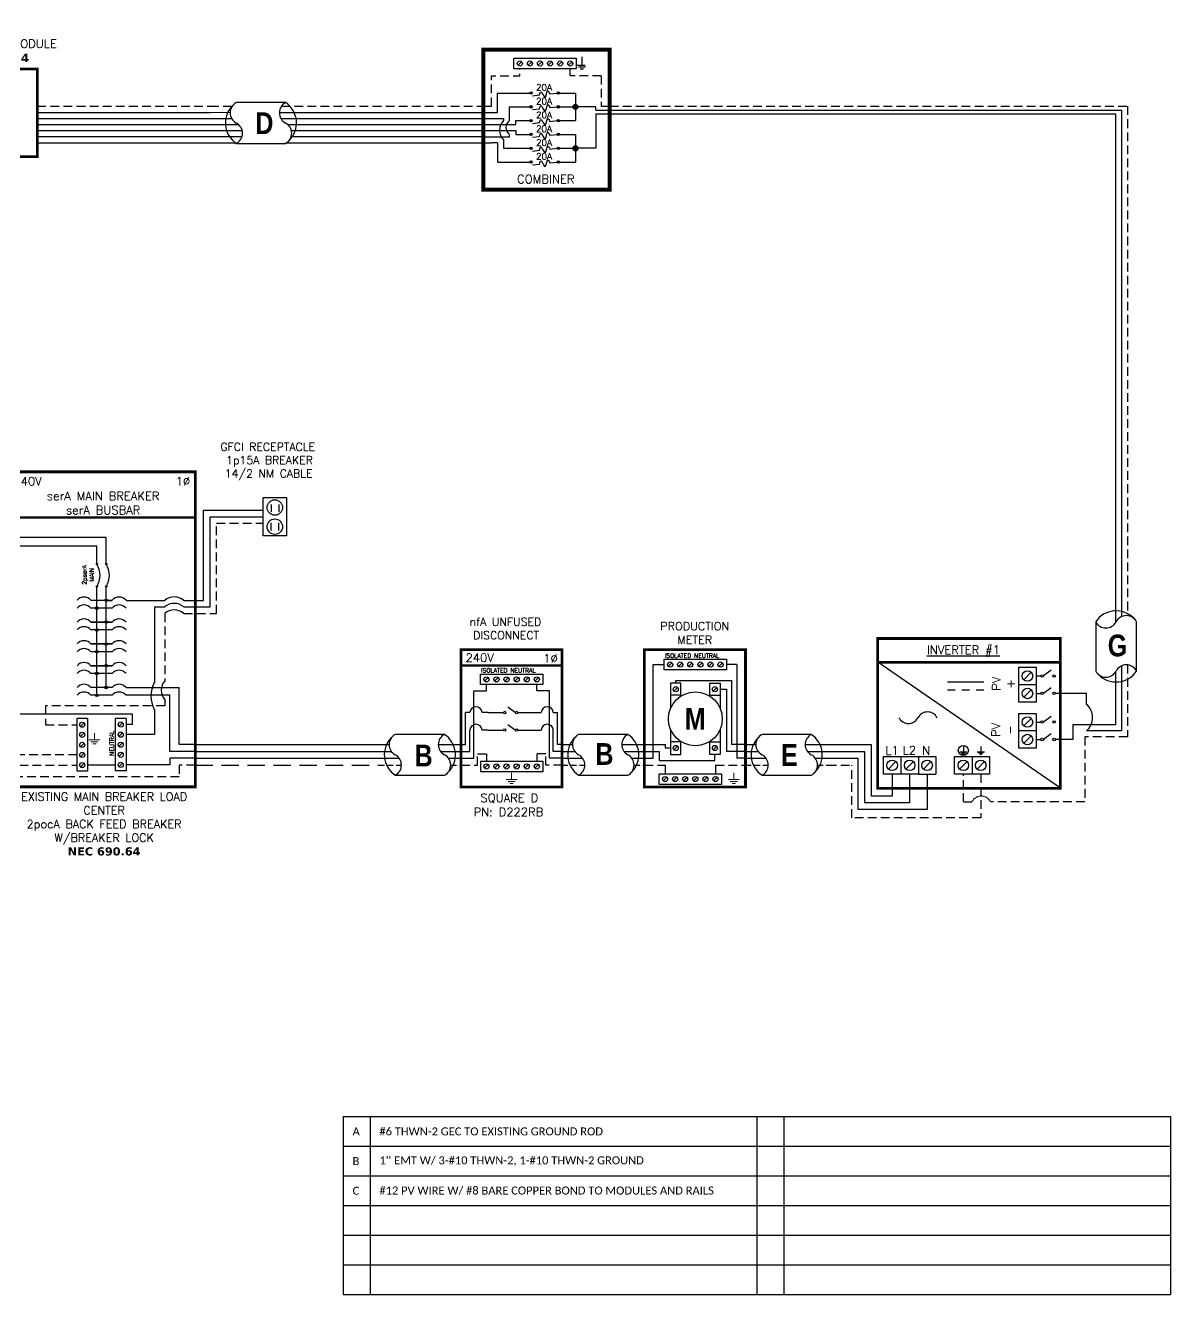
# Model space of a CAD drawing. Header units: feet. Extents: x 14836 to 15605, y 21610 to 22158.
# Drawn here: x 15111 to 15605, y 21611 to 22158 of the extents above; entities that cross this region are included whole.
import ezdxf

# ---------------------------------------------------------------- set-up
doc = ezdxf.new("R2010")
doc.units = ezdxf.units.FT
doc.header["$MEASUREMENT"] = 0
doc.linetypes.add('DASHED', pattern=[0.75, 0.5, -0.25])
doc.linetypes.add('HIDDEN', pattern=[0.375, 0.25, -0.125])
doc.layers.add('TEXT', color=7, linetype='Continuous')
doc.layers.add('Z - TITLEBLOCK TXT', color=7, linetype='Continuous')
doc.styles.add('ONE LINE TXT', font='techb___.ttf')
doc.styles.get("Standard").update_dxf_attribs({"font": 'simplex.shx'})

# ---------------------------------------------------------------- blocks, each defined once
blk = doc.blocks.new('3stringCombiner')
at = {"linetype": 'Continuous'}
h = blk.add_hatch(color=7, dxfattribs=at)
h.dxf.hatch_style = 1
edge = h.paths.add_edge_path()
edge.add_arc((20.51, 41.65), 0.513, 0, 360)
h = blk.add_hatch(color=7, dxfattribs=at)
h.dxf.hatch_style = 1
edge = h.paths.add_edge_path()
edge.add_arc((32.29, 41.65), 0.513, 0, 360)
h = blk.add_hatch(color=7, dxfattribs=at)
h.dxf.hatch_style = 1
edge = h.paths.add_edge_path()
edge.add_arc((20.51, 35.69), 0.513, 0, 360)
h = blk.add_hatch(color=7, dxfattribs=at)
h.dxf.hatch_style = 1
edge = h.paths.add_edge_path()
edge.add_arc((32.29, 35.69), 0.513, 0, 360)
h = blk.add_hatch(color=254, dxfattribs=at)
h.dxf.hatch_style = 1
edge = h.paths.add_edge_path()
edge.add_arc((39.7, 35.69), 1.11, 0, 360)
h = blk.add_hatch(color=7, dxfattribs=at)
h.dxf.hatch_style = 1
edge = h.paths.add_edge_path()
edge.add_arc((20.51, 29.73), 0.513, 0, 360)
h = blk.add_hatch(color=7, dxfattribs=at)
h.dxf.hatch_style = 1
edge = h.paths.add_edge_path()
edge.add_arc((32.29, 29.73), 0.513, 0, 360)
h = blk.add_hatch(color=253, dxfattribs=at)
h.dxf.hatch_style = 1
edge = h.paths.add_edge_path()
edge.add_arc((20.51, 23.77), 0.513, 0, 360)
h = blk.add_hatch(color=253, dxfattribs=at)
h.dxf.hatch_style = 1
edge = h.paths.add_edge_path()
edge.add_arc((32.29, 23.77), 0.513, 0, 360)
h = blk.add_hatch(color=253, dxfattribs=at)
h.dxf.hatch_style = 1
edge = h.paths.add_edge_path()
edge.add_arc((20.51, 17.8), 0.513, 0, 360)
h = blk.add_hatch(color=253, dxfattribs=at)
h.dxf.hatch_style = 1
edge = h.paths.add_edge_path()
edge.add_arc((32.29, 17.8), 0.513, 0, 360)
h = blk.add_hatch(color=254, dxfattribs=at)
h.dxf.hatch_style = 1
edge = h.paths.add_edge_path()
edge.add_arc((39.7, 17.8), 1.11, 0, 360)
h = blk.add_hatch(color=253, dxfattribs=at)
h.dxf.hatch_style = 1
edge = h.paths.add_edge_path()
edge.add_arc((20.51, 11.84), 0.513, 0, 360)
h = blk.add_hatch(color=253, dxfattribs=at)
h.dxf.hatch_style = 1
edge = h.paths.add_edge_path()
edge.add_arc((32.29, 11.84), 0.513, 0, 360)
at = {"color": 1, "linetype": 'Continuous'}
for p, q in [((13.11, 52.12), (13.11, 56.66)), ((13.11, 56.66), (40.06, 56.66)), ((40.06, 56.66), (40.06, 52.12)), ((40.06, 52.12), (13.11, 52.12)), ((21.11, 40.47), (24.21, 40.81)), ((28.68, 41.3), (31.78, 41.65)), ((21.12, 34.51), (24.22, 34.85)), ((28.69, 35.34), (31.79, 35.69)), ((21.12, 28.54), (24.22, 28.89)), ((28.69, 29.38), (31.79, 29.73)), ((21.11, 22.58), (24.21, 22.93)), ((28.68, 23.42), (31.78, 23.77)), ((21.12, 16.62), (24.22, 16.97)), ((28.69, 17.46), (31.79, 17.8)), ((21.12, 10.66), (24.22, 11.01)), ((28.69, 11.5), (31.79, 11.84))]:
    blk.add_line(p, q, dxfattribs=at)
at = {"color": 4, "linetype": 'Continuous'}
for p, q in [((16.49, 55.18), (14.92, 53.6)), ((20.84, 55.18), (19.27, 53.6)), ((25.19, 55.18), (23.62, 53.6)), ((29.54, 55.18), (27.97, 53.6)), ((33.89, 55.18), (32.32, 53.6)), ((38.25, 55.18), (36.67, 53.6))]:
    blk.add_line(p, q, dxfattribs=at)
at = {"color": 92, "linetype": 'HIDDEN', "ltscale": 15}
for p, q in [((37.46, 49.04), (37.46, 52.12)), ((50.81, 49.04), (37.46, 49.04)), ((50.81, 49.04), (50.81, 35.92)), ((0, 35.92), (3.44, 35.92)), ((50.81, 35.92), (54.46, 35.92))]:
    blk.add_line(p, q, dxfattribs=at)
at = {"color": 7, "linetype": 'Continuous'}
for p, q in [((0, 33.3), (3.44, 33.3)), ((48.55, 35.69), (39.7, 35.69)), ((48.55, 34.31), (48.55, 35.69)), ((48.55, 34.31), (54.46, 34.31)), ((0, 28.06), (3.43, 28.06)), ((0, 22.81), (3.44, 22.81))]:
    blk.add_line(p, q, dxfattribs=at)
at = {"color": 253, "linetype": 'Continuous'}
for p, q in [((0, 30.68), (3.44, 30.68)), ((48.55, 32.71), (48.55, 17.8)), ((48.55, 32.71), (54.46, 32.71)), ((0, 25.43), (3.44, 25.43)), ((0, 20.19), (3.44, 20.19)), ((6.06, 20.19), (6.06, 11.84)), ((48.55, 17.8), (39.7, 17.8)), ((6.06, 11.84), (13.92, 11.84))]:
    blk.add_line(p, q, dxfattribs=at)
at = {"lineweight": 50, "const_width": 1.71}
blk.add_lwpolyline([(54.46, 0), (0, 0), (0, 60.34), (54.46, 60.34)], close=True, dxfattribs=at)
blk.add_lwpolyline([(54.46, 0), (0, 0), (0, 60.34), (54.46, 60.34)], close=True, dxfattribs=at)
at = {"color": 92, "linetype": 'HIDDEN', "ltscale": 15, "flags": 128}
for points in [[(42.53, 57.24), (42.53, 53.74)], [(3.44, 35.92), (3.44, 49.04), (15.71, 49.04), (15.71, 52.12)], [(40.18, 53.74), (44.87, 53.74)], [(44.05, 52.87), (41, 52.87)], [(43.24, 52.01), (41.81, 52.01)]]:
    blk.add_lwpolyline(points, dxfattribs=at)
at = {"color": 7, "linetype": 'Continuous', "flags": 128}
for points in [[(3.44, 33.3), (6.06, 33.3), (6.06, 41.65), (13.92, 41.65)], [(13.92, 41.65), (20.51, 41.65)], [(32.29, 41.65), (39.7, 41.65)], [(39.7, 41.65), (39.7, 29.73)], [(11.3, 29.73), (11.3, 35.69), (13.92, 35.69)], [(13.92, 35.69), (20.51, 35.69)], [(13.92, 35.69), (20.51, 35.69)], [(32.29, 35.69), (39.7, 35.69)], [(3.43, 28.06), (13.92, 28.06), (13.92, 29.73)], [(13.92, 29.73), (20.51, 29.73)], [(13.92, 29.73), (20.51, 29.73)], [(32.29, 29.73), (39.7, 29.73)], [(3.44, 22.81), (11.3, 22.81), (11.3, 23.77)]]:
    blk.add_lwpolyline(points, dxfattribs=at)
at = {"color": 253, "linetype": 'Continuous', "flags": 128}
for points in [[(3.44, 30.68), (8.68, 30.68), (8.68, 29.73)], [(3.44, 25.43), (13.92, 25.43), (13.92, 23.77)], [(13.92, 23.77), (20.51, 23.77)], [(13.92, 23.77), (20.51, 23.77)], [(32.29, 23.77), (39.7, 23.77)], [(39.7, 23.77), (39.7, 11.84)], [(6.06, 20.19), (3.44, 20.19)], [(8.68, 21.46), (8.68, 17.8), (13.92, 17.8)], [(13.92, 17.8), (20.51, 17.8)], [(13.92, 17.8), (20.51, 17.8)], [(32.29, 17.8), (39.7, 17.8)], [(13.92, 11.84), (20.51, 11.84)], [(32.29, 11.84), (39.7, 11.84)]]:
    blk.add_lwpolyline(points, dxfattribs=at)
at = {"color": 4, "linetype": 'Continuous'}
for centre in [(15.71, 54.39), (20.06, 54.39), (24.41, 54.39), (28.76, 54.39), (33.11, 54.39), (37.46, 54.39)]:
    blk.add_circle(centre, 1.11, dxfattribs=at)
at = {"color": 7, "linetype": 'Continuous'}
for centre, radius in [((20.51, 41.65), 0.513), ((32.29, 41.65), 0.513), ((20.51, 35.69), 0.513), ((32.29, 35.69), 0.513), ((39.7, 35.69), 1.11), ((39.7, 35.69), 1.11), ((20.51, 29.73), 0.513), ((32.29, 29.73), 0.513), ((39.7, 17.8), 1.11), ((39.7, 17.8), 1.11)]:
    blk.add_circle(centre, radius, dxfattribs=at)
at = {"color": 253, "linetype": 'Continuous'}
for centre in [(20.51, 23.77), (32.29, 23.77), (20.51, 17.8), (32.29, 17.8), (20.51, 11.84), (32.29, 11.84)]:
    blk.add_circle(centre, 0.513, dxfattribs=at)
blk.add_arc((12.9, 25.59), 5.91, 135.6055, 224.3945, dxfattribs=at)
at = {"color": 7, "linetype": 'Continuous'}
blk.add_arc((13.34, 26.75), 3.61, 124.3567, 235.6433, dxfattribs=at)
at = {"color": 1, "linetype": 'Continuous'}
for points in [[(24.21, 40.81), (24.72, 42.21), (26.59, 39.72), (27.74, 42.55), (28.68, 41.3)], [(24.22, 34.85), (24.73, 36.25), (26.6, 33.76), (27.76, 36.59), (28.69, 35.34)], [(24.22, 28.89), (24.73, 30.29), (26.6, 27.8), (27.76, 30.63), (28.69, 29.38)], [(24.21, 22.93), (24.72, 24.33), (26.59, 21.84), (27.74, 24.67), (28.68, 23.42)], [(24.22, 16.97), (24.73, 18.37), (26.6, 15.87), (27.76, 18.71), (28.69, 17.46)], [(24.22, 11.01), (24.73, 12.41), (26.6, 9.91), (27.76, 12.75), (28.69, 11.5)]]:
    blk.add_spline(points, degree=3, dxfattribs=at)
for p in [(22.67, 42.72), (22.68, 36.76), (22.68, 30.8), (22.67, 24.83), (22.68, 18.87), (22.68, 12.91)]:
    blk.add_text('20A', height=2.778, dxfattribs=at).set_placement(p)
at = {"color": 1, "insert": (26.91, 4.5), "char_height": 3.658, "attachment_point": 5}
blk.add_mtext_dynamic_manual_height_columns('COMBINER', width=1.1897, gutter_width=7.17, heights=[0], dxfattribs=at)
blk = doc.blocks.new('*U13')
at = {"color": 7, "linetype": 'Continuous'}
for p, q in [((-7.14, 13.31), (-28.39, 13.31)), ((-28.39, -4.31), (-7.14, -4.31))]:
    blk.add_line(p, q, dxfattribs=at)
at = {"color": 7}
for p, q in [((-35.53, 9), (-31.05, 9)), ((-9.81, 9), (0, 9))]:
    blk.add_line(p, q, dxfattribs=at)
at = {"color": 10}
for p, q in [((-35.53, 6), (-30.11, 6)), ((-8.87, 6), (0, 6))]:
    blk.add_line(p, q, dxfattribs=at)
at = {"color": 253}
for p, q in [((-35.53, 3), (-26.66, 3)), ((-5.41, 3), (0, 3))]:
    blk.add_line(p, q, dxfattribs=at)
at = {"color": 92, "linetype": 'HIDDEN', "ltscale": 10}
for p, q in [((-4.48, 0), (0, 0)), ((-35.53, 0), (-25.72, 0))]:
    blk.add_line(p, q, dxfattribs=at)
at = {"color": 7, "linetype": 'Continuous'}
for centre, start, end in [((-22.54, 4.5), 133.9732, 236.4265), ((-12.99, 4.5), 313.9732, 56.4265)]:
    blk.add_arc(centre, 10.58, start, end, dxfattribs=at)
at = {"linetype": 'Continuous'}
for centre, start, end in [((-26.08, 8.91), 117.6639, 242.3361), ((-4.83, 8.91), 117.6639, 242.3361), ((-30.7, 0.09), 297.6639, 62.3361), ((-9.45, 0.09), 297.6639, 62.3361)]:
    blk.add_arc(centre, 4.98, start, end, dxfattribs=at)
blk = doc.blocks.new('*U21')
at = {"color": 7}
blk.add_line((-79.14, 9), (0, 9), dxfattribs=at)
at = {"color": 10}
blk.add_line((-79.14, 6), (0, 6), dxfattribs=at)
at = {"color": 253}
blk.add_line((-79.14, 3), (0, 3), dxfattribs=at)
at = {"color": 92, "linetype": 'DASHED', "ltscale": 15}
blk.add_line((-79.14, 0), (0, 0), dxfattribs=at)
blk = doc.blocks.new('breakerPanel')
at = {"linetype": 'Continuous'}
h = blk.add_hatch(color=1, dxfattribs=at)
h.dxf.hatch_style = 1
edge = h.paths.add_edge_path()
edge.add_arc((-42.47, 86.8), 0.291, 0, 360)
h = blk.add_hatch(color=1, dxfattribs=at)
h.dxf.hatch_style = 1
edge = h.paths.add_edge_path()
edge.add_arc((-38.44, 86.8), 0.291, 0, 360)
h = blk.add_hatch(color=1, dxfattribs=at)
h.dxf.hatch_style = 1
edge = h.paths.add_edge_path()
edge.add_arc((-42.47, 77.16), 0.291, 0, 360)
h = blk.add_hatch(color=1, dxfattribs=at)
h.dxf.hatch_style = 1
edge = h.paths.add_edge_path()
edge.add_arc((-38.44, 77.16), 0.291, 0, 360)
h = blk.add_hatch(color=1, dxfattribs=at)
h.dxf.hatch_style = 1
edge = h.paths.add_edge_path()
edge.add_arc((-38.44, 71.16), 0.528, 0, 360)
h = blk.add_hatch(color=1, dxfattribs=at)
h.dxf.hatch_style = 1
edge = h.paths.add_edge_path()
edge.add_arc((-42.47, 67.78), 0.528, 0, 360)
h = blk.add_hatch(color=1, dxfattribs=at)
h.dxf.hatch_style = 1
edge = h.paths.add_edge_path()
edge.add_arc((-38.44, 61.76), 0.528, 0, 360)
h = blk.add_hatch(color=1, dxfattribs=at)
h.dxf.hatch_style = 1
edge = h.paths.add_edge_path()
edge.add_arc((-42.47, 58.38), 0.528, 0, 360)
h = blk.add_hatch(color=1, dxfattribs=at)
h.dxf.hatch_style = 1
edge = h.paths.add_edge_path()
edge.add_arc((-42.47, 48.98), 0.528, 0, 360)
h = blk.add_hatch(color=1, dxfattribs=at)
h.dxf.hatch_style = 1
edge = h.paths.add_edge_path()
edge.add_arc((-38.44, 52.36), 0.528, 0, 360)
h = blk.add_hatch(color=1, dxfattribs=at)
h.dxf.hatch_style = 1
edge = h.paths.add_edge_path()
edge.add_arc((-42.47, 39.58), 0.528, 0, 360)
h = blk.add_hatch(color=1, dxfattribs=at)
h.dxf.hatch_style = 1
edge = h.paths.add_edge_path()
edge.add_arc((-38.44, 42.95), 0.528, 0, 360)
h = blk.add_hatch(color=1, dxfattribs=at)
h.dxf.hatch_style = 1
edge = h.paths.add_edge_path()
edge.add_arc((-38.44, 33.55), 0.528, 0, 360)
h = blk.add_hatch(color=1, dxfattribs=at)
h.dxf.hatch_style = 1
edge = h.paths.add_edge_path()
edge.add_arc((-42.47, 30.17), 0.528, 0, 360)
at = {"color": 155, "true_color": 0x647190}
blk.add_line((-80.92, 126.59), (0, 126.59), dxfattribs=at)
at = {"color": 253, "linetype": 'Continuous'}
for p, q in [((-100.73, 90.2), (-100.73, 109.7)), ((-76.04, 90.2), (-100.73, 90.2)), ((-76.04, 90.2), (-76.04, 22.16)), ((-76.04, 22.16), (-27.25, 22.16)), ((-27.25, 22.16), (-27.25, 17.57)), ((-27.25, 17.57), (-29.89, 17.57)), ((-11.01, 0.16), (-29.89, 0.16)), ((0, 3), (-11.01, 3)), ((-11.01, 3), (-11.01, 0.16))]:
    blk.add_line(p, q, dxfattribs=at)
at = {"color": 10, "linetype": 'Continuous'}
for p, q in [((-94.24, 94.51), (-94.24, 109.7)), ((-42.47, 94.51), (-94.24, 94.51)), ((-42.47, 87.09), (-42.47, 94.51)), ((-42.47, 30.17), (-42.47, 76.87)), ((-35.88, 67.78), (-45.04, 67.78)), ((-35.88, 58.38), (-45.04, 58.38)), ((-35.88, 48.98), (-45.04, 48.98)), ((-35.88, 39.58), (-45.04, 39.58)), ((-35.88, 30.17), (-45.04, 30.17)), ((-10.98, 30.17), (-29.89, 30.17)), ((-10.98, 6), (-10.98, 30.17)), ((0, 6), (-10.98, 6))]:
    blk.add_line(p, q, dxfattribs=at)
at = {"color": 7, "linetype": 'Continuous'}
for p, q in [((-87.75, 98.34), (-87.75, 109.7)), ((-38.44, 98.34), (-87.75, 98.34)), ((-38.44, 87.09), (-38.44, 98.34)), ((-38.44, 61.76), (-38.44, 76.87)), ((-35.88, 71.16), (-45.04, 71.16)), ((-38.44, 71.16), (-35.88, 71.16)), ((-45.04, 61.76), (-35.88, 61.76)), ((-35.88, 61.76), (-45.04, 61.76)), ((-38.44, 52.36), (-38.44, 61.76)), ((-45.04, 52.36), (-35.88, 52.36)), ((-35.88, 52.36), (-45.04, 52.36)), ((-38.44, 42.95), (-38.44, 52.36)), ((-45.04, 42.95), (-35.88, 42.95)), ((-35.88, 42.95), (-45.04, 42.95)), ((-38.44, 33.55), (-38.44, 42.95)), ((-35.88, 33.55), (-45.04, 33.55)), ((-6.96, 9), (-6.96, 33.55))]:
    blk.add_line(p, q, dxfattribs=at)
at = {"lineweight": 50}
blk.add_line((-80.92, 106.95), (0, 106.95), dxfattribs=at)
at = {"color": 7}
for p, q in [((-29.89, 33.55), (-6.96, 33.55)), ((0, 9), (-6.96, 9))]:
    blk.add_line(p, q, dxfattribs=at)
at = {"color": 1, "linetype": 'Continuous'}
for p, q in [((-51.03, -2.51), (-51.03, 20.23)), ((-46.49, 20.23), (-51.03, 20.23)), ((-46.49, 20.23), (-46.49, -2.51)), ((-34.43, -2.43), (-34.43, 20.16)), ((-29.89, 20.16), (-34.43, 20.16)), ((-29.89, 20.16), (-29.89, -2.43)), ((-46.49, -2.51), (-51.03, -2.51)), ((-29.89, -2.43), (-34.43, -2.43))]:
    blk.add_line(p, q, dxfattribs=at)
at = {"color": 4, "linetype": 'Continuous'}
for p, q in [((-47.97, 18.28), (-49.55, 16.71)), ((-31.37, 18.35), (-32.94, 16.78)), ((-47.97, 13.93), (-49.55, 12.36)), ((-31.37, 14), (-32.94, 12.43)), ((-47.97, 9.58), (-49.55, 8.01)), ((-31.37, 9.65), (-32.94, 8.08)), ((-47.97, 5.23), (-49.55, 3.66)), ((-47.97, 0.88), (-49.55, -0.69)), ((-31.37, 5.3), (-32.94, 3.73)), ((-31.37, 0.95), (-32.94, -0.62))]:
    blk.add_line(p, q, dxfattribs=at)
at = {"color": 92, "linetype": 'HIDDEN', "ltscale": 15}
for p, q in [((-51.03, 4.44), (-106.89, 4.44)), ((-106.89, 4.44), (-106.89, -4.87)), ((-75.84, -4.96), (-75.84, 0.09)), ((-75.84, 0.09), (-51.03, 0.09)), ((0, 0), (-6.96, 0)), ((-6.96, -4.96), (-75.84, -4.96)), ((-6.96, 0), (-6.96, -4.96)), ((-106.89, -15.1), (-106.89, -24.84))]:
    blk.add_line(p, q, dxfattribs=at)
at = {"color": 92, "linetype": 'Continuous', "ltscale": 15}
blk.add_line((-34.43, 0.09), (-46.49, 0.09), dxfattribs=at)
at = {"lineweight": 50, "const_width": 1.19}
for points in [[(-103.67, 109.7), (-103.67, 126.59), (-84.82, 126.59), (-84.82, 109.7)], [(-80.92, -9.3), (-80.92, 126.59), (0, 126.59), (0, -9.3)]]:
    blk.add_lwpolyline(points, close=True, dxfattribs=at)
at = {"color": 92, "linetype": 'Continuous', "lineweight": 5, "ltscale": 0.05, "flags": 128}
for points in [[(-45.88, 10.97), (-41.2, 10.97)], [(-43.54, 13.81), (-43.54, 10.97)], [(-42.01, 10.1), (-45.07, 10.1)], [(-42.82, 9.23), (-44.25, 9.23)]]:
    blk.add_lwpolyline(points, dxfattribs=at)
at = {"color": 92, "linetype": 'Continuous', "ltscale": 4, "flags": 128}
for points in [[(-115.37, -24.84), (-98.41, -24.84)], [(-101.35, -27.98), (-112.43, -27.98)], [(-104.29, -31.12), (-109.49, -31.12)]]:
    blk.add_lwpolyline(points, dxfattribs=at)
at = {"linetype": 'Continuous'}
blk.add_circle((-94.24, 118.15), 7.15, dxfattribs=at)
at = {"color": 1, "linetype": 'Continuous'}
for centre, radius in [((-42.47, 86.8), 0.291), ((-38.44, 86.8), 0.291), ((-42.47, 77.16), 0.291), ((-38.44, 77.16), 0.291), ((-38.44, 71.16), 0.528), ((-42.47, 67.78), 0.528), ((-38.44, 61.76), 0.528), ((-42.47, 58.38), 0.528), ((-42.47, 48.98), 0.528), ((-38.44, 52.36), 0.528), ((-42.47, 39.58), 0.528), ((-38.44, 42.95), 0.528), ((-38.44, 33.55), 0.528), ((-42.47, 30.17), 0.528)]:
    blk.add_circle(centre, radius, dxfattribs=at)
at = {"color": 4, "linetype": 'Continuous'}
for centre in [(-48.76, 17.49), (-32.16, 17.57), (-48.76, 13.14), (-32.16, 13.21), (-48.76, 8.79), (-48.76, 4.44), (-32.16, 8.86), (-32.16, 4.51), (-48.76, 0.09), (-32.16, 0.16)]:
    blk.add_circle(centre, 1.11, dxfattribs=at)
at = {"color": 7, "linetype": 'Continuous'}
blk.add_circle((-106.89, -9.99), 5.11, dxfattribs=at)
at = {"color": 1, "linetype": 'Continuous'}
for centre, radius, start, end in [((-50.14, 81.98), 9.06, 327.8708, 32.1292), ((-46.11, 81.98), 9.06, 327.8708, 32.1292), ((-48.03, 68.62), 3.93, 40.3392, 139.6608), ((-32.88, 68.62), 3.93, 40.3392, 139.6608), ((-48.03, 65.24), 3.93, 40.3392, 139.6608), ((-32.88, 65.24), 3.93, 40.3392, 139.6608), ((-48.03, 59.21), 3.93, 40.3392, 139.6608), ((-32.88, 59.21), 3.93, 40.3392, 139.6608), ((-48.03, 55.84), 3.93, 40.3392, 139.6608), ((-32.88, 55.84), 3.93, 40.3392, 139.6608), ((-48.03, 49.81), 3.93, 40.3392, 139.6608), ((-48.03, 46.43), 3.93, 40.3392, 139.6608), ((-32.88, 49.81), 3.93, 40.3392, 139.6608), ((-32.88, 46.43), 3.93, 40.3392, 139.6608), ((-48.03, 40.41), 3.93, 40.3392, 139.6608), ((-32.88, 40.41), 3.93, 40.3392, 139.6608), ((-48.03, 37.03), 3.93, 40.3392, 139.6608), ((-32.88, 37.03), 3.93, 40.3392, 139.6608), ((-48.03, 31.01), 3.93, 40.3392, 139.6608), ((-32.88, 31.01), 3.93, 40.3392, 139.6608), ((-48.03, 27.63), 3.93, 40.3392, 139.6608), ((-32.88, 27.63), 3.93, 40.3392, 139.6608)]:
    blk.add_arc(centre, radius, start, end, dxfattribs=at)
at = {"color": 253, "linetype": 'Continuous', "style": 'ONE LINE TXT'}
blk.add_text('M', height=9.38, dxfattribs=at).set_placement((-98.8, 113.43))
at = {"color": 4, "linetype": 'Continuous'}
blk.add_text('NEUTRAL', height=1.874, rotation=90, dxfattribs=at).set_placement((-35.08, 4.08))
at = {"color": 1, "attachment_point": 5}
for s, width, gutter_width, heights, insert, char_height in [('EXISTING\\P120/240V UTILITY METER', 0.0523, 7.17, [0], (-118.95, 118.48), 3.5433), ('240V', 0.1481, 0.75, [0], (-72.39, 122.54), 3.658), ('1∅', 0.1481, 0.75, [0], (-5.31, 122.54), 3.658), ('serA MAIN BREAKER\\PserA BUSBAR', 72.4998, 0.75, [0], (-39.75, 113.14), 3.6576), ('EXISTING MAIN BREAKER LOAD CENTER\\P2pocA BACK FEED BREAKER W/BREAKER LOCK\\P{\\fVerdana|b1|i0|c0|p34;NEC 690.64}', 79.2627, 97.94, [154.49], (-39.35, -25.39), 3.5433)]:
    blk.add_mtext_dynamic_manual_height_columns(s, width=width, gutter_width=gutter_width, heights=heights, dxfattribs=dict(at, insert=insert, char_height=char_height))
at = {"color": 4, "linetype": 'Continuous', "insert": (-46.25, 82.15), "char_height": 1.874, "attachment_point": 5, "rotation": 90}
blk.add_mtext_dynamic_manual_height_columns('2pserA\\PMAIN', width=0.1481, gutter_width=0.75, heights=[0], dxfattribs=at)
at = {"color": 1, "linetype": 'Continuous', "insert": (-110.08, -3.93), "char_height": 9.3833, "attachment_point": 1, "style": 'ONE LINE TXT'}
blk.add_mtext_dynamic_manual_height_columns('{\\W1;\\C256;a}', width=0.1385, gutter_width=2.13, heights=[0], dxfattribs=at)
blk = doc.blocks.new('*U17')
at = {"color": 7}
blk.add_blockref('breakerPanel', (0, 0), dxfattribs=at)
blk = doc.blocks.new('8x8box')
at = {"lineweight": 50, "const_width": 1.19}
blk.add_lwpolyline([(37.78, 0), (0, 0), (0, 37.78), (37.78, 37.78)], close=True, dxfattribs=at)
at = {"color": 1, "char_height": 3.6576, "attachment_point": 5}
for s, width, insert in [(' \\PMOUNTED \\PUNDER SOLAR MODULE\\P{\\fVerdana|b1|i0|c0|p34;NEC 690.34}', 73.0127, (18.01, 51.7)), ('8"x8"  JUNCTION BOX ', 0.4767, (19.03, 19.26))]:
    blk.add_mtext_dynamic_manual_height_columns(s, width=width, gutter_width=7.17, heights=[0], dxfattribs=dict(at, insert=insert))
blk = doc.blocks.new('*T25')
at = {"linetype": 'ByBlock', "lineweight": -2, "transparency": 16777216}
for p, q in [((0, 0), (357.03, 0)), ((0, 0), (0, -76.8)), ((11.58, 0), (11.58, -76.8)), ((178.51, 0), (178.51, -76.8)), ((190.1, 0), (190.1, -76.8)), ((357.03, 0), (357.03, -76.8)), ((0, -12.8), (357.03, -12.8)), ((0, -25.61), (357.03, -25.61)), ((0, -38.41), (357.03, -38.41)), ((0, -51.22), (357.03, -51.22)), ((0, -64.02), (357.03, -64.02)), ((0, -76.8), (357.03, -76.8))]:
    blk.add_line(p, q, dxfattribs=at)
at = {"color": 0, "linetype": 'Continuous', "transparency": 16777216, "char_height": 3.4544, "attachment_point": 4}
for s, insert, width in [('{\\fCalibri|b0|i0|c0;A', (4.06, -6.4), 3.4544), ('{\\fCalibri|b0|i0|c0;#6 THWN-2 GEC TO EXISTING GROUND ROD', (15.65, -6.4), 158.8026), ('{\\fCalibri|b0|i0|c0;', (182.58, -6.4), 3.4544), ('{\\fCalibri|b0|i0|c0;', (194.16, -6.4), 158.8095), ('{\\fCalibri|b0|i0|c0;B', (4.06, -19.21), 3.4544), ("{\\fCalibri|b0|i0|c0;1'' EMT W/ 3-#10 THWN-2, 1-#10 THWN-2 GROUND", (15.65, -19.21), 158.8026), ('{\\fCalibri|b0|i0|c0;', (182.58, -19.21), 3.4544), ('{\\fCalibri|b0|i0|c0;', (194.16, -19.21), 158.8095), ('{\\fCalibri|b0|i0|c0;C', (4.06, -32.01), 3.4544), ('{\\fCalibri|b0|i0|c0;#12 PV WIRE W/ #8 BARE COPPER BOND TO MODULES AND RAILS', (15.65, -32.01), 158.8026), ('{\\fCalibri|b0|i0|c0;', (182.58, -32.01), 3.4544), ('{\\fCalibri|b0|i0|c0;', (194.16, -32.01), 158.8095), ('{\\fCalibri|b0|i0|c0;', (4.06, -44.82), 3.4544), ('{\\fCalibri|b0|i0|c0;', (15.65, -44.82), 158.8026), ('{\\fCalibri|b0|i0|c0;', (182.58, -44.82), 3.4544), ('{\\fCalibri|b0|i0|c0;', (194.16, -44.82), 158.8095), ('{\\fCalibri|b0|i0|c0;', (4.06, -57.62), 3.4544), ('{\\fCalibri|b0|i0|c0;', (15.65, -57.62), 158.8026), ('{\\fCalibri|b0|i0|c0;', (182.58, -57.62), 3.4544), ('{\\fCalibri|b0|i0|c0;', (194.16, -57.62), 158.8095), ('{\\fCalibri|b0|i0|c0;', (4.06, -70.41), 3.4544), ('{\\fCalibri|b0|i0|c0;', (15.65, -70.41), 158.8026), ('{\\fCalibri|b0|i0|c0;', (182.58, -70.41), 3.4544), ('{\\fCalibri|b0|i0|c0;', (194.16, -70.41), 158.8095)]:
    blk.add_mtext(s, dxfattribs=dict(at, insert=insert, width=width))
blk = doc.blocks.new('gfci1')
at = {"color": 7, "linetype": 'Continuous'}
for p, q in [((33.46, 0), (33.46, 38.87)), ((33.46, 38.87), (59.14, 38.87)), ((62.57, 41.42), (62.57, 38.21)), ((65.87, 41.42), (65.87, 38.21)), ((62.57, 30.17), (62.57, 33.39)), ((65.87, 30.17), (65.87, 33.39)), ((0, 0), (16.69, 0)), ((24.94, 0), (33.46, 0))]:
    blk.add_line(p, q, dxfattribs=at)
at = {"color": 253, "linetype": 'Continuous'}
for p, q in [((36.28, -2.82), (36.28, 36.06)), ((36.28, 36.06), (59.14, 36.06)), ((12.22, -2.82), (16.69, -2.82)), ((12.22, -2.82), (12.22, -35.5)), ((24.94, -2.82), (36.28, -2.82)), ((12.22, -47.07), (12.22, -57.95)), ((12.22, -57.95), (0, -57.95))]:
    blk.add_line(p, q, dxfattribs=at)
at = {"color": 7}
blk.add_line((16.69, -45.52), (16.69, -45.52), dxfattribs=at)
at = {"color": 7, "linetype": 'Continuous'}
blk.add_lwpolyline([(59.14, 44.31), (69.3, 44.31), (69.3, 27.81), (59.14, 27.81)], close=True, dxfattribs=at)
for centre in [(64.22, 40.06), (64.22, 31.78)]:
    blk.add_circle(centre, 3.33, dxfattribs=at)
blk.add_arc((20.81, -4.99), 6.47, 50.3905, 129.6095, dxfattribs=at)
at = {"color": 253, "linetype": 'Continuous'}
for centre, radius, start, end in [((20.81, -7.8), 6.47, 50.3905, 129.6095), ((22.72, -41.29), 11.99, 151.1704, 208.8296)]:
    blk.add_arc(centre, radius, start, end, dxfattribs=at)
at = {"layer": 'TEXT', "color": 92, "linetype": 'HIDDEN', "ltscale": 15}
for p, q in [((39.09, -5.63), (39.09, 33.24)), ((39.09, 33.24), (59.14, 33.24)), ((16.69, -5.63), (16.69, -34.69)), ((24.94, -5.63), (39.09, -5.63)), ((16.69, -42.94), (16.69, -45.52)), ((16.69, -45.52), (-34.69, -45.52)), ((-34.69, -45.52), (-34.69, -53.67)), ((-34.69, -53.67), (-21.14, -53.67))]:
    blk.add_line(p, q, dxfattribs=at)
at = {"layer": 'TEXT', "color": 92, "linetype": 'Continuous', "ltscale": 15}
for centre, start, end in [((20.81, -10.62), 50.3905, 129.6095), ((21.67, -38.81), 140.3905, 219.6095)]:
    blk.add_arc(centre, 6.47, start, end, dxfattribs=at)
at = {"layer": 'TEXT', "color": 1, "insert": (27.72, 67.97), "char_height": 3.4544, "attachment_point": 1}
blk.add_mtext_dynamic_manual_height_columns('\\A1;\\pi12.999;GFCI RECEPTACLE\\P\\pi15.467;1p15A BREAKER\\P\\pi14.891;14/2 NM CABLE', width=71.8931, gutter_width=92.23, heights=[24.13], dxfattribs=at)
blk = doc.blocks.new('unfusedDisconnect')
at = {"lineweight": 50}
blk.add_line((-43.61, 43.06), (0, 43.06), dxfattribs=at)
at = {"color": 1, "linetype": 'Continuous'}
for p, q in [((-35.27, 34.78), (-35.27, 39.32)), ((-35.27, 39.32), (-8.32, 39.32)), ((-8.32, 39.32), (-8.32, 34.78)), ((-8.32, 34.78), (-35.27, 34.78)), ((-31.89, 22.73), (-25.32, 22.73)), ((-23.43, 25.18), (-20.16, 22.74)), ((-19.08, 22.73), (-11.7, 22.73)), ((-23.43, 17.65), (-20.16, 15.2)), ((-31.89, 15.2), (-25.32, 15.2)), ((-19.08, 15.2), (-11.7, 15.19)), ((-35.27, 1.76), (-8.32, 1.76)), ((-35.27, 1.76), (-35.27, -2.78)), ((-8.32, 1.76), (-8.32, -2.78)), ((-8.32, -2.78), (-35.27, -2.78))]:
    blk.add_line(p, q, dxfattribs=at)
at = {"color": 4, "linetype": 'Continuous'}
for p, q in [((-31.89, 37.83), (-33.46, 36.26)), ((-27.53, 37.83), (-29.11, 36.26)), ((-23.18, 37.83), (-24.76, 36.26)), ((-18.83, 37.83), (-20.41, 36.26)), ((-14.48, 37.83), (-16.06, 36.26)), ((-10.13, 37.83), (-11.7, 36.26)), ((-31.89, 0.28), (-33.46, -1.3)), ((-27.53, 0.28), (-29.11, -1.3)), ((-23.18, 0.28), (-24.76, -1.3)), ((-18.83, 0.28), (-20.41, -1.3)), ((-14.48, 0.28), (-16.06, -1.3)), ((-10.13, 0.28), (-11.7, -1.3))]:
    blk.add_line(p, q, dxfattribs=at)
at = {"color": 253, "linetype": 'Continuous'}
for p, q in [((-32.67, 32.17), (-32.67, 34.78)), ((-10.92, 32.17), (-10.92, 34.78)), ((-38.16, 3), (-38.16, 32.17)), ((-38.16, 32.17), (-32.67, 32.17)), ((-5.43, 32.17), (-10.92, 32.17)), ((-5.43, 3), (-5.43, 32.17)), ((-43.61, 3), (-38.16, 3)), ((0, 3), (-5.43, 3))]:
    blk.add_line(p, q, dxfattribs=at)
at = {"color": 7, "linetype": 'Continuous'}
for p, q in [((-41.66, 9), (-41.66, 22.73)), ((-39.8, 22.73), (-41.66, 22.73)), ((-31.89, 22.73), (-34.52, 22.73)), ((-11.7, 22.73), (-9.07, 22.73)), ((-3.79, 22.73), (-1.93, 22.73)), ((-1.93, 9), (-1.93, 22.73))]:
    blk.add_line(p, q, dxfattribs=at)
at = {"color": 10, "linetype": 'Continuous'}
for p, q in [((-39.8, 6), (-39.8, 15.2)), ((-31.89, 15.2), (-34.52, 15.2)), ((-11.7, 15.2), (-9.07, 15.2)), ((-3.79, 6), (-3.79, 15.2)), ((-43.61, 6), (-39.8, 6)), ((0, 6), (-3.79, 6))]:
    blk.add_line(p, q, dxfattribs=at)
at = {"color": 7}
for p, q in [((-43.61, 9), (-41.66, 9)), ((0, 9), (-1.93, 9))]:
    blk.add_line(p, q, dxfattribs=at)
at = {"color": 92, "linetype": 'HIDDEN', "ltscale": 15}
for p, q in [((-43.61, 0), (-36.58, 0)), ((-36.58, 0), (-36.58, 4.9)), ((-36.58, 4.9), (-32.67, 4.9)), ((-32.67, 4.9), (-32.67, 1.76)), ((-7.01, 4.9), (-10.92, 4.9)), ((-10.92, 4.9), (-10.92, 1.76)), ((-7.01, 0), (-7.01, 4.9)), ((0, 0), (-7.01, 0))]:
    blk.add_line(p, q, dxfattribs=at)
at = {"lineweight": 50, "const_width": 1.19}
blk.add_lwpolyline([(-43.61, -9.34), (-43.61, 49.84), (0, 49.84), (0, -9.34)], close=True, dxfattribs=at)
at = {"color": 92, "linetype": 'Continuous', "lineweight": 5, "ltscale": 0.05, "flags": 128}
for points in [[(-21.8, -3.32), (-21.8, -6.17)], [(-24.14, -6.17), (-19.45, -6.17)], [(-20.27, -7.03), (-23.32, -7.03)], [(-21.08, -7.9), (-22.51, -7.9)]]:
    blk.add_lwpolyline(points, dxfattribs=at)
at = {"color": 4, "linetype": 'Continuous'}
for centre in [(-32.67, 37.05), (-28.32, 37.05), (-23.97, 37.05), (-19.62, 37.05), (-15.27, 37.05), (-10.92, 37.05), (-32.67, -0.51), (-28.32, -0.51), (-23.97, -0.51), (-19.62, -0.51), (-15.27, -0.51), (-10.92, -0.51)]:
    blk.add_circle(centre, 1.11, dxfattribs=at)
at = {"color": 1, "linetype": 'Continuous'}
for centre in [(-24.78, 22.73), (-19.62, 22.73), (-24.78, 15.2), (-19.62, 15.2)]:
    blk.add_circle(centre, 0.541, dxfattribs=at)
at = {"color": 7, "linetype": 'Continuous'}
for centre in [(-37.16, 22.58), (-6.43, 22.58)]:
    blk.add_arc(centre, 2.64, 3.2819, 176.7181, dxfattribs=at)
at = {"color": 10, "linetype": 'Continuous'}
for centre in [(-37.16, 15.04), (-6.43, 15.04)]:
    blk.add_arc(centre, 2.64, 3.2819, 176.7181, dxfattribs=at)
at = {"color": 4, "linetype": 'Continuous'}
blk.add_text('ISOLATED NEUTRAL', height=1.8743, dxfattribs=at).set_placement((-34.91, 39.97))
at = {"color": 1}
for s, width, gutter_width, heights, insert, char_height, attachment_point in [('\\A1;\\pi15.271;nfA UNFUSED \\P\\pi16.834;DISCONNECT', 64.922, 0, [11.89], (-55.21, 63.58), 3.4544, 1), ('240V', 0.1481, 0.75, [0], (-35.55, 46.4), 3.658, 5), ('1∅', 0.1481, 0.75, [0], (-4.98, 46.1), 3.658, 5), ('\\A1;\\pi11.999,t30.287;SQUARE D\\P\\pi9.0377,t27.326;PN: D222RB', 51.6906, 0.203, [45.94], (-47.25, -12.27), 3.6576, 1)]:
    blk.add_mtext_dynamic_manual_height_columns(s, width=width, gutter_width=gutter_width, heights=heights, dxfattribs=dict(at, insert=insert, char_height=char_height, attachment_point=attachment_point))
blk = doc.blocks.new('*U26')
at = {"color": 7}
for name, p in [('unfusedDisconnect', (0, 0)), ('*U13', (-43.61, 0))]:
    blk.add_blockref(name, p, dxfattribs=at)
at = {"layer": 'Z - TITLEBLOCK TXT', "color": 1, "linetype": 'Continuous', "insert": (-63.63, 8.88), "char_height": 9.3833, "attachment_point": 1, "style": 'ONE LINE TXT'}
blk.add_mtext_dynamic_manual_height_columns('{\\W1;\\C256;B}', width=0.1385, gutter_width=2.13, heights=[0], dxfattribs=at)
blk = doc.blocks.new('productionMeter')
at = {"color": 1, "linetype": 'Continuous'}
for p, q in [((-35.13, 41.18), (-35.13, 45.72)), ((-35.13, 45.72), (-8.18, 45.72)), ((-8.18, 45.72), (-8.18, 41.18)), ((-8.18, 41.18), (-35.13, 41.18)), ((-32.38, 35.4), (-32.38, 24.5)), ((-27.84, 35.4), (-32.38, 35.4)), ((-27.84, 29.86), (-27.84, 35.4)), ((-15.47, 29.86), (-15.47, 35.4)), ((-15.47, 35.4), (-10.93, 35.4)), ((-10.93, 35.4), (-10.93, 24.5)), ((-27.84, 30.21), (-32.38, 30.21)), ((-15.47, 30.21), (-10.93, 30.21)), ((-32.38, 15.55), (-32.38, 4.64)), ((-10.93, 15.55), (-10.93, 4.64)), ((-27.84, 10.04), (-32.38, 10.04)), ((-27.84, 4.64), (-27.84, 10.18)), ((-15.47, 4.64), (-15.47, 10.18)), ((-15.47, 10.04), (-10.93, 10.04)), ((-32.38, 4.64), (-27.84, 4.64)), ((-10.93, 4.64), (-15.47, 4.64)), ((-37.32, -8.24), (-37.32, -3.7)), ((-37.32, -3.7), (-10.37, -3.7)), ((-10.37, -3.7), (-10.37, -8.24)), ((-10.37, -8.24), (-37.32, -8.24))]:
    blk.add_line(p, q, dxfattribs=at)
at = {"color": 4, "linetype": 'Continuous'}
for p, q in [((-31.74, 44.23), (-33.32, 42.66)), ((-27.39, 44.23), (-28.97, 42.66)), ((-23.04, 44.23), (-24.62, 42.66)), ((-18.69, 44.23), (-20.26, 42.66)), ((-14.34, 44.23), (-15.91, 42.66)), ((-9.99, 44.23), (-11.56, 42.66)), ((-29.33, 33.59), (-30.9, 32.02)), ((-12.41, 33.59), (-13.98, 32.02)), ((-29.33, 8.23), (-30.9, 6.66)), ((-12.41, 8.23), (-13.98, 6.66)), ((-33.93, -5.19), (-35.51, -6.76)), ((-29.58, -5.19), (-31.15, -6.76)), ((-25.23, -5.19), (-26.8, -6.76)), ((-20.88, -5.19), (-22.45, -6.76)), ((-16.53, -5.19), (-18.1, -6.76)), ((-12.18, -5.19), (-13.75, -6.76))]:
    blk.add_line(p, q, dxfattribs=at)
at = {"color": 253, "linetype": 'Continuous'}
for p, q in [((-39.9, 3), (-39.9, 43.45)), ((-39.9, 43.45), (-35.13, 43.45)), ((-3.71, 43.45), (-8.18, 43.45)), ((-3.71, 43.45), (-3.71, 3)), ((-43.61, 3), (-39.9, 3)), ((0, 3), (-3.71, 3))]:
    blk.add_line(p, q, dxfattribs=at)
at = {"color": 7}
for p, q in [((-30.11, 35.4), (-30.11, 36.59)), ((-30.11, 36.59), (-5.98, 36.59)), ((-5.98, 36.59), (-5.98, 9)), ((-43.61, 9), (-34.54, 9)), ((-34.54, 7.44), (-34.54, 9)), ((-32.38, 7.44), (-34.54, 7.44)), ((0, 9), (-5.98, 9))]:
    blk.add_line(p, q, dxfattribs=at)
at = {"color": 10, "linetype": 'Continuous'}
for p, q in [((-10.93, 32.81), (-8.25, 32.81)), ((-8.25, 32.81), (-8.25, 6)), ((-43.61, 6), (-37.24, 6)), ((-37.24, 6), (-37.24, 2.05)), ((0, 6), (-8.25, 6)), ((-37.24, 2.05), (-13.2, 2.05)), ((-13.2, 2.05), (-13.2, 4.64))]:
    blk.add_line(p, q, dxfattribs=at)
at = {"color": 92, "linetype": 'HIDDEN', "ltscale": 15}
for p, q in [((-43.61, 0), (-34.72, 0)), ((-12.97, 0), (-12.97, -3.7)), ((-12.97, 0), (0, 0)), ((-34.72, 0), (-34.72, -3.7))]:
    blk.add_line(p, q, dxfattribs=at)
at = {"lineweight": 50, "const_width": 1.19}
blk.add_lwpolyline([(-43.61, -9.34), (-43.61, 49.84), (0, 49.84), (0, -9.34)], close=True, dxfattribs=at)
at = {"color": 92, "linetype": 'Continuous', "lineweight": 5, "ltscale": 0.05, "flags": 128}
for points in [[(-5.04, -3.33), (-5.04, -6.18)], [(-2.7, -6.18), (-7.38, -6.18)], [(-6.57, -7.05), (-3.51, -7.05)], [(-5.76, -7.91), (-4.32, -7.91)]]:
    blk.add_lwpolyline(points, dxfattribs=at)
at = {"color": 4, "linetype": 'Continuous'}
for centre in [(-32.53, 43.45), (-28.18, 43.45), (-23.83, 43.45), (-19.48, 43.45), (-15.13, 43.45), (-10.78, 43.45), (-30.11, 32.81), (-13.2, 32.81), (-30.11, 7.44), (-13.2, 7.44), (-34.72, -5.97), (-30.37, -5.97), (-26.02, -5.97), (-21.67, -5.97), (-17.32, -5.97), (-12.97, -5.97)]:
    blk.add_circle(centre, 1.11, dxfattribs=at)
at = {"linetype": 'Continuous'}
blk.add_circle((-21.65, 20.02), 11.62, dxfattribs=at)
at = {"color": 4, "linetype": 'Continuous'}
blk.add_text('ISOLATED NEUTRAL', height=1.8743, dxfattribs=at).set_placement((-34.77, 46.37))
at = {"color": 253, "linetype": 'Continuous', "style": 'ONE LINE TXT'}
blk.add_text('M', height=9.38, dxfattribs=at).set_placement((-26.21, 15.31))
at = {"color": 1, "insert": (-21.93, 57.08), "char_height": 3.5433, "attachment_point": 5}
blk.add_mtext_dynamic_manual_height_columns('PRODUCTION METER', width=1.3203, gutter_width=7.17, heights=[0], dxfattribs=at)
blk = doc.blocks.new('*U18')
at = {"color": 7}
blk.add_blockref('productionMeter', (0, 0), dxfattribs=at)

msp = doc.modelspace()

# ---------------------------------------------------------------- linework, layer by layer
at = {"color": 7, "linetype": 'Continuous'}
for p, q in [((15116.38, 22120.71), (15133.44, 22120.71)), ((15133.44, 22120.71), (15191.01, 22120.71)), ((15191.01, 22120.73), (15199.6, 22120.72)), ((15223.5, 22124.92), (15202.26, 22124.92)), ((15220.84, 22120.72), (15308.88, 22120.71)), ((15363.35, 22121.73), (15584.24, 22121.73)), ((15584.24, 22121.73), (15584.24, 21903.12)), ((15116.38, 22115.47), (15133.44, 22115.47)), ((15133.44, 22115.47), (15191.01, 22115.47)), ((15191.01, 22115.47), (15203.2, 22115.47)), ((15224.44, 22115.47), (15308.88, 22115.47)), ((15116.38, 22110.23), (15191.01, 22110.23)), ((15191.01, 22110.23), (15204.7, 22110.23)), ((15225.94, 22110.23), (15308.88, 22110.23)), ((15202.26, 22107.3), (15223.5, 22107.3)), ((15573.06, 21900.9), (15573.06, 21879.65)), ((15590.69, 21879.65), (15590.69, 21900.9)), ((15557.81, 21829.04), (15479.04, 21883.41)), ((15584.24, 21881.88), (15584.24, 21853.88)), ((15524.86, 21874.81), (15509.09, 21874.81)), ((15512.39, 21871.4), (15509.09, 21871.4)), ((15518.62, 21871.4), (15515.33, 21871.4)), ((15524.86, 21871.4), (15521.56, 21871.4)), ((15569.07, 21870), (15555.66, 21870)), ((15569.07, 21865.27), (15569.07, 21870)), ((15584.24, 21853.88), (15569.07, 21853.88)), ((15457.5, 21848), (15476.2, 21848)), ((15476.2, 21848), (15476.2, 21825.62)), ((15485.25, 21835.21), (15485.25, 21825.62)), ((15485.25, 21825.62), (15476.2, 21825.62))]:
    msp.add_line(p, q, dxfattribs=at)
at = {"color": 92, "linetype": 'HIDDEN', "ltscale": 15}
for p, q in [((15363.35, 22123.34), (15586.86, 22123.34)), ((15586.86, 22123.34), (15586.86, 21903.53)), ((15586.86, 21882.28), (15586.86, 21851.26)), ((15586.86, 21851.26), (15568.35, 21851.26)), ((15568.35, 21851.26), (15568.35, 21823.17)), ((15457.5, 21839), (15467.85, 21839)), ((15467.85, 21816.3), (15467.85, 21839)), ((15515.96, 21823.17), (15515.96, 21835.21)), ((15523.49, 21835.21), (15523.49, 21816.3)), ((15515.96, 21823.17), (15519.56, 21823.17)), ((15568.35, 21823.17), (15527.8, 21823.17)), ((15523.49, 21816.3), (15467.85, 21816.3))]:
    msp.add_line(p, q, dxfattribs=at)
at = {"color": 253, "linetype": 'Continuous'}
for p, q in [((15116.38, 22118.09), (15133.44, 22118.09)), ((15133.44, 22118.09), (15191.01, 22118.09)), ((15191.01, 22118.09), (15200.22, 22118.09)), ((15221.47, 22118.09), (15308.88, 22118.09)), ((15363.35, 22120.12), (15581.62, 22120.12)), ((15581.62, 22120.12), (15581.62, 21900.46)), ((15116.38, 22112.85), (15133.44, 22112.85)), ((15133.44, 22112.85), (15191.01, 22112.85)), ((15191.01, 22112.85), (15204.79, 22112.85)), ((15226.03, 22112.85), (15308.88, 22112.85)), ((15116.38, 22107.61), (15191.01, 22107.61)), ((15191.01, 22107.61), (15202.77, 22107.61)), ((15224.01, 22107.61), (15308.88, 22107.61)), ((15581.62, 21879.21), (15581.62, 21856.5)), ((15581.62, 21856.5), (15563.16, 21856.5)), ((15563.16, 21856.5), (15563.16, 21850.1)), ((15563.16, 21850.1), (15555.66, 21850.1)), ((15457.5, 21842), (15470.58, 21842)), ((15470.58, 21819.84), (15470.58, 21842)), ((15500.32, 21835.21), (15500.32, 21819.84)), ((15500.32, 21819.84), (15470.58, 21819.84))]:
    msp.add_line(p, q, dxfattribs=at)
at = {"color": 1, "linetype": 'Continuous'}
for p, q in [((15539.85, 21866.23), (15539.85, 21881.3)), ((15539.85, 21881.3), (15547.39, 21881.3)), ((15539.85, 21866.23), (15539.85, 21881.3)), ((15547.39, 21881.3), (15547.39, 21866.23)), ((15547.39, 21881.3), (15547.39, 21873.76)), ((15553.81, 21879.99), (15550.55, 21877.55)), ((15547.39, 21873.76), (15539.85, 21873.76)), ((15547.39, 21877.53), (15549.42, 21877.53)), ((15547.39, 21870), (15549.42, 21870)), ((15553.81, 21872.46), (15550.55, 21870.02)), ((15547.39, 21866.23), (15539.85, 21866.23)), ((15539.85, 21846.33), (15539.85, 21861.4)), ((15539.85, 21861.4), (15547.39, 21861.4)), ((15547.39, 21861.4), (15547.39, 21853.87)), ((15547.39, 21857.64), (15549.42, 21857.64)), ((15553.81, 21860.1), (15550.55, 21857.65)), ((15547.39, 21853.87), (15539.85, 21853.87)), ((15547.39, 21853.87), (15547.39, 21846.33)), ((15553.81, 21852.56), (15550.55, 21850.12)), ((15547.39, 21846.33), (15539.85, 21846.33)), ((15547.39, 21850.1), (15549.42, 21850.1)), ((15481.49, 21842.74), (15496.55, 21842.74)), ((15481.49, 21835.21), (15481.49, 21842.74)), ((15481.49, 21842.74), (15489.02, 21842.74)), ((15489.02, 21842.74), (15489.02, 21835.21)), ((15496.55, 21842.74), (15496.55, 21835.21)), ((15496.55, 21842.74), (15504.09, 21842.74)), ((15504.09, 21842.74), (15504.09, 21835.21)), ((15512.19, 21842.74), (15527.26, 21842.74)), ((15512.19, 21835.21), (15512.19, 21842.74)), ((15512.19, 21842.74), (15519.73, 21842.74)), ((15519.73, 21842.74), (15519.73, 21835.21)), ((15527.26, 21842.74), (15527.26, 21835.21)), ((15496.55, 21835.21), (15481.49, 21835.21)), ((15496.55, 21835.21), (15504.09, 21835.21)), ((15527.26, 21835.21), (15512.19, 21835.21))]:
    msp.add_line(p, q, dxfattribs=at)
at = {"color": 4, "linetype": 'Continuous'}
for p, q in [((15545.23, 21879.14), (15542.01, 21875.92)), ((15545.23, 21871.6), (15542.01, 21868.39)), ((15545.23, 21859.24), (15542.01, 21856.03)), ((15545.23, 21851.71), (15542.01, 21848.49)), ((15486.86, 21840.58), (15483.65, 21837.37)), ((15494.39, 21840.58), (15491.18, 21837.37)), ((15501.93, 21840.58), (15498.71, 21837.37)), ((15517.57, 21840.58), (15514.35, 21837.37)), ((15525.1, 21840.58), (15521.89, 21837.37))]:
    msp.add_line(p, q, dxfattribs=at)
at = {"color": 10, "linetype": 'Continuous'}
for p, q in [((15457.5, 21845), (15473.26, 21845)), ((15473.26, 21845), (15473.26, 21822.81)), ((15492.79, 21835.21), (15492.79, 21822.81)), ((15492.79, 21822.81), (15473.26, 21822.81))]:
    msp.add_line(p, q, dxfattribs=at)
at = {"color": 7, "lineweight": 50, "const_width": 1.19}
msp.add_lwpolyline([(15479.04, 21829.04), (15479.04, 21893.7), (15557.81, 21893.7), (15557.81, 21829.04)], close=True, dxfattribs=at)
at = {"lineweight": 50, "const_width": 1.19}
msp.add_lwpolyline([(15479.04, 21883.41), (15479.04, 21893.7), (15557.81, 21893.7), (15557.81, 21883.41)], close=True, dxfattribs=at)
at = {"color": 92, "linetype": 'Continuous', "flags": 128}
for points in [[(15515.96, 21847.15), (15515.96, 21844.85)], [(15523.49, 21847.15), (15523.49, 21844.85)], [(15514.42, 21844.85), (15517.49, 21844.85)], [(15516.96, 21844.28), (15514.95, 21844.28)], [(15516.43, 21843.71), (15515.49, 21843.71)], [(15521.96, 21844.85), (15525.03, 21844.85)], [(15524.5, 21844.28), (15522.49, 21844.28)], [(15523.96, 21843.71), (15523.02, 21843.71)]]:
    msp.add_lwpolyline(points, dxfattribs=at)
at = {"color": 4, "linetype": 'Continuous'}
for centre in [(15543.62, 21877.53), (15543.62, 21870), (15543.62, 21857.64), (15543.62, 21850.1), (15485.25, 21838.97), (15492.79, 21838.97), (15500.32, 21838.97), (15515.96, 21838.97), (15523.49, 21838.97)]:
    msp.add_circle(centre, 2.27, dxfattribs=at)
at = {"color": 1, "linetype": 'Continuous'}
for centre in [(15549.96, 21877.53), (15555.12, 21877.53), (15549.96, 21870), (15555.12, 21870), (15549.96, 21857.64), (15555.12, 21857.64), (15549.96, 21850.1), (15555.12, 21850.1)]:
    msp.add_circle(centre, 0.541, dxfattribs=at)
at = {"color": 92, "linetype": 'Continuous'}
msp.add_circle((15515.96, 21845.41), 2.17, dxfattribs=at)
at = {"color": 7, "linetype": 'Continuous'}
for centre, start, end in [((15208.11, 22116.11), 133.9732, 236.4265), ((15217.65, 22116.11), 313.9732, 56.4265), ((15581.88, 21895.05), 43.9732, 146.4265), ((15581.88, 21885.5), 223.9732, 326.4265)]:
    msp.add_arc(centre, 10.58, start, end, dxfattribs=at)
at = {"linetype": 'Continuous'}
for centre, radius, start, end in [((15586.28, 21898.59), 4.98, 27.6639, 152.3361), ((15577.47, 21903.21), 4.98, 207.6639, 332.3361), ((15577.47, 21881.96), 4.98, 207.6639, 332.3361), ((15586.28, 21877.34), 4.98, 27.6639, 152.3361), ((15564.3, 21859.58), 7.43, 309.9338, 50.0662), ((15492.27, 21861.67), 4.65, 207.6639, 332.3361), ((15500.51, 21857.36), 4.65, 27.6639, 152.3361)]:
    msp.add_arc(centre, radius, start, end, dxfattribs=at)
at = {"color": 92, "linetype": 'HIDDEN', "ltscale": 0.3}
msp.add_arc((15523.68, 21821.01), 4.65, 27.6639, 152.3361, dxfattribs=at)
at = {"layer": 'TEXT', "color": 92, "linetype": 'HIDDEN', "ltscale": 15}
for p, q in [((15116.38, 22123.34), (15133.44, 22123.34)), ((15133.44, 22123.34), (15191.01, 22123.34)), ((15191.01, 22123.34), (15200.47, 22123.34)), ((15221.71, 22123.34), (15308.88, 22123.34))]:
    msp.add_line(p, q, dxfattribs=at)
at = {"layer": 'Z - TITLEBLOCK TXT', "linetype": 'Continuous'}
for centre, start, end in [((15204.57, 22120.52), 117.6639, 242.3361), ((15225.81, 22120.52), 117.6639, 242.3361), ((15199.95, 22111.7), 297.6639, 62.3361), ((15221.19, 22111.7), 297.6639, 62.3361)]:
    msp.add_arc(centre, 4.98, start, end, dxfattribs=at)

# ---------------------------------------------------------------- block references
at = {"color": 7}
for name, p in [('8x8box', (15078.6, 22101.63)), ('3stringCombiner', (15308.88, 22087.41)), ('gfci1', (15154.66, 21910.16)), ('*U17', (15184.55, 21839)), ('*U26', (15342.83, 21839)), ('*U18', (15421.97, 21839)), ('*U13', (15378.36, 21839)), ('*U13', (15457.5, 21839)), ('*U21', (15263.69, 21839))]:
    msp.add_blockref(name, p, dxfattribs=at)
msp.add_blockref('*T25', (15248.36, 21687.39))

# ---------------------------------------------------------------- texts
at = {"color": 1, "linetype": 'Continuous'}
msp.add_text('%%UINVERTER #1', height=3.6576, dxfattribs=at).set_placement((15500.25, 21886.96))
at = {"color": 1, "linetype": 'Continuous', "char_height": 9.3833, "attachment_point": 1, "style": 'ONE LINE TXT'}
for s, insert in [('{\\W1;\\C256;D}', (15210.49, 22120.74)), ('{\\W1;\\C256;G}', (15578.28, 21895.38)), ('{\\W1;\\C256;B}', (15357.21, 21848.54)), ('{\\W1;\\C256;E}', (15437.35, 21848.13))]:
    msp.add_mtext_dynamic_manual_height_columns(s, width=0.1385, gutter_width=2.13, heights=[0], dxfattribs=dict(at, insert=insert))
at = {"color": 1, "char_height": 3.658, "attachment_point": 5, "rotation": 90}
for s, width, insert in [('PV +', 2.8378, (15533.23, 21874.17)), ('PV -', 2.8013, (15533, 21854.2))]:
    msp.add_mtext_dynamic_manual_height_columns(s, width=width, gutter_width=0.75, heights=[0], dxfattribs=dict(at, insert=insert))
at = {"color": 1, "attachment_point": 5}
for s, insert, char_height in [('L1', (15485.2, 21845.38), 3.658), ('L2', (15492.66, 21845.41), 3.658), ('N', (15499.91, 21845.36), 3.66)]:
    msp.add_mtext_dynamic_manual_height_columns(s, width=0.1481, gutter_width=0.75, heights=[0], dxfattribs=dict(at, insert=insert, char_height=char_height))

doc.saveas('drawing.dxf')
